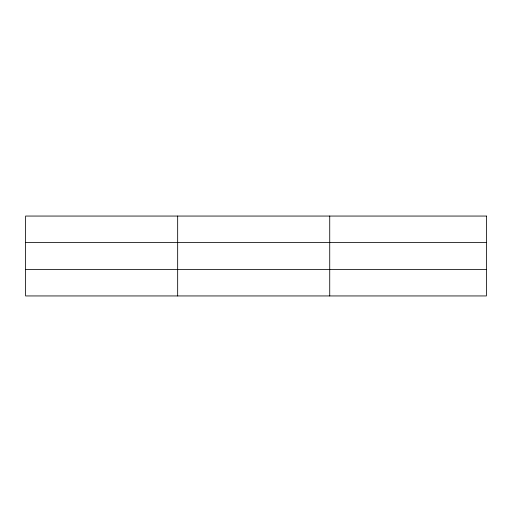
<?xml version="1.0" encoding="UTF-8"?>
<svg xmlns="http://www.w3.org/2000/svg" width="512" height="512" viewBox="0 0 512 512"><rect width="100%" height="100%" fill="white"/><g stroke="black" fill="none" stroke-linecap="round" stroke-linejoin="round"><path stroke-width="0.77" d="M177.664 295.942L177.664 216.058M329.728 295.942L329.728 216.058M25.6 242.419L486.4 242.419M25.6 269.581L486.4 269.581M486.4 216.058L486.4 295.942L25.6 295.942L25.6 216.058L486.4 216.058"/></g></svg>
